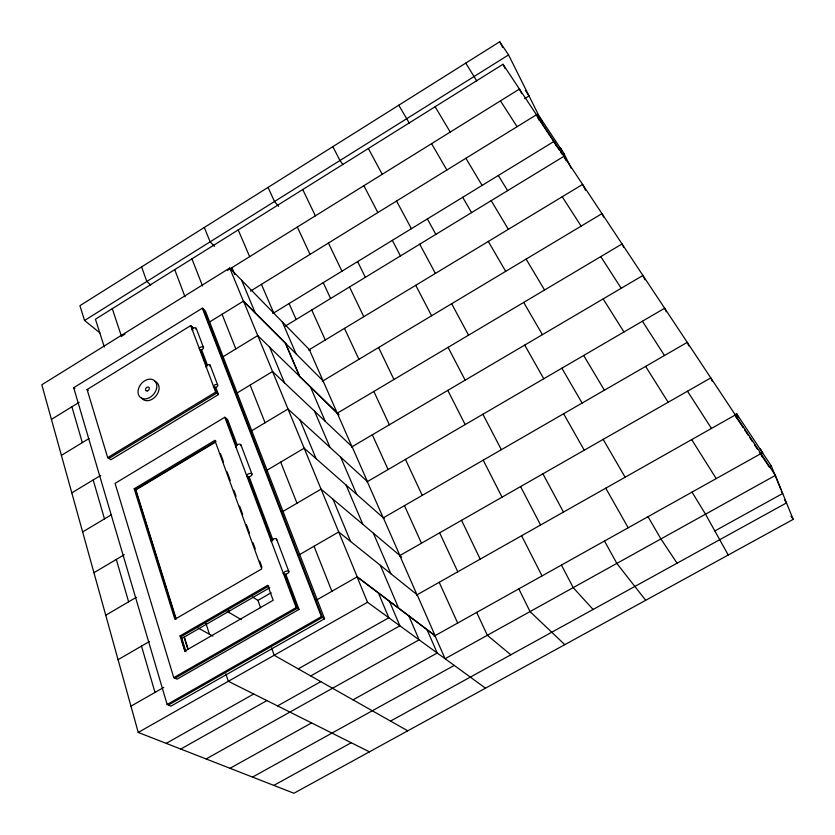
<?xml version="1.0" encoding="UTF-8"?>
<svg xmlns="http://www.w3.org/2000/svg" width="835" height="835" viewBox="0 0 835 835"><rect width="100%" height="100%" fill="white"/><g stroke="black" fill="none" stroke-linecap="round" stroke-linejoin="round"><path stroke-width="1.25" d="M537.302 113.915L540.151 118.215L508.557 54.912L499.727 41.75L79.909 305.673L84.554 320.473L99.876 332.873M84.554 320.473L508.557 54.912M310.036 350.324L229.729 268.035L41.823 384.778L138.234 732.441L293.93 793.25L793.177 519.391L775.391 475.397L503.004 64.264L95.43 319.231L104.302 346.953M121.753 336.108L125.02 334.073M227.537 270.394L519.443 89.074L521.771 93.687M524.63 98.666L529.035 95.931L525.424 90.514M73.689 387.722L202.32 308.198L205.473 311.163L324.585 618.777L170.966 706.149L167.146 704.49L73.689 387.722L74.889 388.599M215.764 387.294L218.488 394.537L110.825 459.761L107.673 457.622L87.09 389.538L190.714 325.608L193.511 328.145M250.49 291.102L536.456 114.76L539.327 120.47M571.182 168.242L563.896 153.442L539.911 117.307L538.314 118.288L559.44 150.196M51.426 419.389L79.158 402.303M208.98 322.341L243.496 301.08L285.486 343.081L299.744 376.491L339 414.88M272.742 313.553L554.096 141.365L556.402 146.01M61.404 455.388L89.011 438.542M222.757 356.91L257.723 335.576L338.728 414.452M563.896 153.442L562.258 154.444L560.849 152.325M285.059 326.255L563.98 156.291L566.255 160.904M107.673 457.622L215.67 392.137L218.488 394.537M108.884 458.446L216.756 393.066L214.491 387.033M71.8 492.88L100.711 475.407M236.587 393.264L272.544 371.523L352.318 446.902M308.585 350.084L582.621 184.431L585.471 190.265M237.244 445.17L227.631 419.619L224.803 417.27L115.063 483.371L173.763 677.623L177.041 679.179L299.014 609.425L285.747 574.146M214.856 440.4L261.731 568.917L174.87 619.278L134.205 488.788L214.856 440.4L215.973 441.277L135.416 489.592L175.715 618.704M134.205 488.788L135.896 489.915L215.294 442.299M322.31 381.271L601.972 213.635L603.632 217.079M82.634 531.947L111.138 514.892M250.97 431.204L288.012 409.035L367.431 481.576L352.109 446.704M337.257 413.189L622.065 243.966L623.714 247.431M93.938 572.695L124.217 554.764M266.229 470.669L304.17 448.197L384.017 518.42M351.556 447.038L642.94 275.477L644.964 279.808M105.732 615.238L136.303 597.328M282.846 511.511L321.047 489.133L400.32 555.87M366.857 481.92L664.65 308.251L666.267 311.768M118.059 659.681L149.423 641.53M299.546 554.628L338.707 531.958L417.542 595.094M180.047 635.905L267.701 585.304L273.17 600.281L184.785 651.102L180.047 635.905L181.289 636.552L185.694 650.83M181.289 636.552L268.828 586.034M181.832 638.451L269.747 587.746M257.639 600.563L271.135 592.787M173.763 677.623L296.164 607.577L299.014 609.425M175.026 678.218L297.26 608.287L284.453 574.167M130.949 706.17L163.775 687.403M316.569 600.041L357.203 576.808L435.098 635.644L417.145 594.77M399.443 555.797L710.794 377.9L712.349 381.428M167.146 704.49L321.392 616.679L324.585 618.777M168.43 705.043L322.467 617.378L203.375 309.19M138.234 732.441L367.525 602.265L485.5 688.165M780.746 489.216L771.363 466.034L736.647 413.722L734.675 414.838L743.16 427.645M416.665 595.042L735.332 414.943L736.856 418.492M166.217 743.369L253.725 693.989M298.241 668.877L388.828 617.764L378.432 593.017M180.736 749.047L266.908 700.586M310.724 675.933L399.861 625.801L389.517 601.388M277.554 705.899L320.797 681.642M206.12 758.952L419.118 639.829L408.868 616M434.116 636.197L760.946 453.603L762.386 457.069M771.363 466.034L769.327 467.172L759.433 452.215M230.011 768.284L311.58 722.912M353.017 699.855L437.216 653.012L427.061 629.736M775.391 475.397L445.086 658.742L434.972 635.717M252.535 777.082L454.25 665.411M714.854 530.966L782.698 493.485L781.289 491.345M273.807 785.391L351.232 742.732M390.529 721.075L786.507 502.9L784.42 499.727M369.435 751.834L228.331 681.297L225.888 673.887M184.785 651.102L186.028 651.728M198.125 628.035L212.925 636.124M407.751 730.813L274.172 655.266L271.563 647.908M227.162 611.366L241.211 619.612M252.473 596.962L257.942 600.386L260.572 607.744M87.09 389.538L88.28 390.425M435.129 635.832L357.067 576.891L367.525 602.265M510.822 654.797L487.337 635.289L476.691 612.41M401.677 557.175L399.798 555.588L417.03 594.833M150.676 284.975L146.824 281.468L141.595 266.887M564.794 644.662L530.037 611.585L518.838 588.863M323.5 381.282L243.382 301.153L229.729 268.035M214.522 246.346L210.138 241.816L204.304 227.475M593.09 609.466L573.196 587.631L561.444 565.065M278.577 206.287L274.506 201.496L268.045 187.405M645.695 600.292L616.825 563.416L604.498 541.007M562.091 150.968L562.581 151.626L560.368 147.837L561.235 149.59M342.966 164.547L339.97 160.497L332.852 146.657M761.823 451.954C764.891 456.014 758.337 445.504 760.737 450.211M677.07 563.197L660.923 538.94L648.023 516.688M744.58 429.785L748.118 435.129M749.527 437.258L752.356 441.538M754.475 444.742L757.314 449.011M791.027 516.114L793.177 519.391M500.447 100.868L517.095 126.701M562.226 196.768L581.139 226.128M600.783 256.606L621.188 288.284M642.407 321.224L664.493 355.512M687.487 391.218L711.472 428.438M409.265 123.069L398.765 105.22M465.784 63.084L476.754 80.964M603.141 298.909L623.954 331.986M645.612 366.408L668.167 402.251M691.683 439.617L716.211 478.591M498.349 175.475L507.617 190.63M692.017 492.107L705.512 514.183L728.235 555.014M435.118 106.734L450.242 132.066M465.899 158.274L482.108 185.422M491.199 200.64L508.338 229.343M526.113 259.111L544.566 290.006M583.665 355.48L604.404 390.206M431.57 143.651L446.861 170.006M462.694 197.3L471.577 212.601M488.308 241.44L505.666 271.354M523.691 302.416L542.406 334.668M561.861 368.204L582.099 403.075M603.173 439.387L625.123 477.234M524.714 345.085L543.773 378.746M563.604 413.753L584.25 450.201M605.751 488.172L628.181 527.772M427.363 218.927L435.86 234.364M368.371 148.494L382.221 174.306M396.562 201.026L411.404 228.696M419.723 244.196L435.4 273.421M451.662 303.731L468.539 335.179M542.927 473.81L563.458 512.074M363.872 185.704L377.858 212.56M392.335 240.365L400.456 255.938M415.746 285.309L431.601 315.755M448.061 347.35L465.147 380.155M482.901 414.243L501.355 449.7M520.57 486.586L540.579 525.006M503.004 64.264L505.238 68.637M447.79 390.373L465.168 424.587M483.235 460.158L502.033 497.18M521.614 535.726L542.019 575.91M499.727 41.75L502.597 47.47M539.911 117.307L542.218 121.92M357.62 261.605L365.365 277.324M302.74 189.545L315.369 215.837M328.426 243.048L341.943 271.198M349.521 286.979L363.799 316.705M378.599 347.527L393.943 379.497M461.557 520.309L480.198 559.137M297.333 227.047L310.046 254.372M323.218 282.658L330.587 298.512M344.49 328.374L358.904 359.332M373.84 391.448L389.361 424.775M405.466 459.396L422.218 495.385M439.648 532.824L457.789 571.798M372.337 434.795L388.087 469.541M404.453 505.645L421.477 543.199M439.21 582.298L457.674 623.035M688.844 345.888L687.257 342.36L383.234 517.898L367.317 481.649M311.747 309.994L325.285 339.991M383.348 517.825L399.913 555.525M289.108 303.533L296.122 319.513M309.347 349.625L352.005 446.767M310.411 386.876L325.222 421.299M340.638 457.1L356.67 494.372M373.381 533.2L390.811 573.676M282.324 321.934L296.049 353.821M238.205 229.917L249.634 256.669M261.459 284.338L273.703 312.968M736.647 413.722L738.13 417.229M314.576 411.237L330.002 447.393M346.087 485.052L362.839 524.317M380.332 565.285L398.587 608.068M285.372 343.143L299.629 376.554M269.663 347.203L284.495 382.816M299.963 419.953L316.11 458.697M332.967 499.163L350.585 541.477M241.618 280.216L255.301 313.073M231.9 267.691L234.781 274.632M243.496 301.08L357.203 576.808M222.079 314.273L235.825 348.936M250.145 385.071L265.081 422.76M280.685 462.11L296.978 503.223M314.033 546.247L331.881 591.284M191.935 258.86L202.529 285.935M202.32 308.198L321.392 616.679M174.724 269.632L185.005 296.822M240.929 444.857L251.961 474.019M276.615 539.222L288.837 571.526M196.267 328.395L203.458 347.423M210.19 365.25L217.705 385.123M201.684 349.875L207.591 365.563M249.133 476.806L272.93 540.078M191.789 326.579L192.728 329.084M200.4 349.688A2.192 1.346 -20.1 0 0 203.531 347.767A2.192 1.346 -20.1 0 0 200.348 347.276A2.192 1.346 -20.1 0 0 200.4 349.688L206.788 366.502M225.888 418.178L236.42 446.214M247.849 476.67L272.095 541.268M190.714 325.608L215.67 392.137M224.803 417.27L296.164 607.577M220.43 453.499L223.561 462.058M227.13 471.848L230.262 480.407M233.831 490.187L236.065 496.303M239.635 506.083L242.755 514.642M246.325 524.422L249.456 532.981M253.026 542.771L255.26 548.877M259.727 561.11L261.96 567.226M228.571 610.27L229.385 612.671M112.287 308.689L121.451 336.296M205.901 623.338L209.46 634.224M184.222 636.677L188.115 649.098M184.253 637.783L187.729 648.847M135.896 489.915L176.206 618.975M181.623 639.725L184.347 648.43M71.893 406.77L82.321 442.623M93.186 479.958L104.5 518.869M116.305 559.45L128.632 601.826M141.512 646.113L154.986 692.434M271.49 541.769A2.922 1.43 -21.5 0 1 273.64 538.919A2.922 1.43 -21.5 0 1 276.573 540.015M236.482 447.518A2.776 1.524 -20.9 0 1 236.201 445.535A2.776 1.524 -20.9 0 1 239.509 444.178A2.776 1.524 -20.9 0 1 240.918 445.692M154.788 381.355A10.928 8.12 -50 0 1 156.009 395.967A10.928 8.12 -50 0 1 141.355 397.617M192.812 330.514A2.161 1.357 -19.9 0 1 192.635 328.656A2.161 1.357 -19.9 0 1 195.421 327.79A2.161 1.357 -19.9 0 1 196.089 329.491M206.662 367.41A2.213 1.336 -20.3 0 1 206.495 365.573A2.213 1.336 -20.3 0 1 209.345 364.665A2.213 1.336 -20.3 0 1 209.992 366.346M284.599 574.376A2.975 1.388 -21.7 0 0 288.91 571.891A2.975 1.388 -21.7 0 0 284.787 571.766A2.975 1.388 -21.7 0 0 284.599 574.376M247.974 476.816A2.829 1.503 -21.1 0 0 252.045 474.405A2.829 1.503 -21.1 0 0 248.047 474.071A2.829 1.503 -21.1 0 0 247.974 476.816M147.304 390.916A2.192 1.628 -50 0 0 149.079 387.628A2.192 1.628 -50 0 0 145.822 388.442A2.192 1.628 -50 0 0 147.304 390.916M146.991 398.619A10.959 8.131 -50 0 0 155.78 382.159A10.959 8.131 -50 0 0 139.508 386.292A10.959 8.131 -50 0 0 146.991 398.619M214.564 387.409A2.234 1.315 -20.4 0 0 217.778 385.467A2.234 1.315 -20.4 0 0 214.543 385.029A2.234 1.315 -20.4 0 0 214.564 387.409"/></g></svg>
